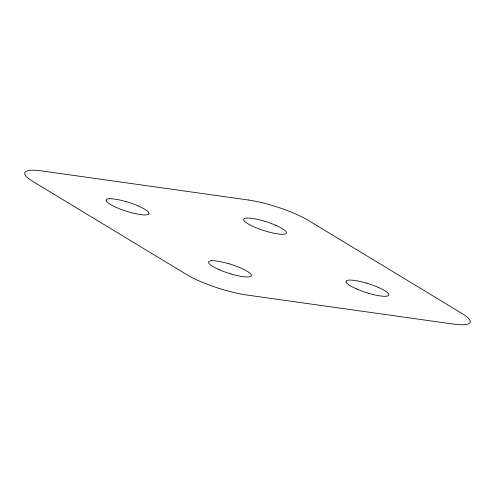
<?xml version="1.0" encoding="UTF-8"?>
<svg xmlns="http://www.w3.org/2000/svg" width="495" height="495" viewBox="0 0 495 495"><rect width="100%" height="100%" fill="white"/><g stroke="black" fill="none" stroke-linecap="round" stroke-linejoin="round"><path stroke-width="0.74" d="M230.948 273.914A22.362 4.535 17.8 0 0 242.748 276.587A22.362 4.535 17.8 0 0 248.428 276.922A22.523 4.566 17.8 0 0 251.355 275.177A22.362 4.535 17.8 0 0 247.123 271.272A22.362 4.535 17.8 0 0 240.799 268.049A22.523 4.566 17.8 0 0 228.944 263.761M230.887 273.908A22.523 4.566 17.8 0 1 219.025 269.62M219.093 269.627A22.362 4.535 17.8 0 1 212.763 266.421A22.362 4.535 17.8 0 1 208.537 262.499A22.523 4.566 17.8 0 1 211.464 260.754M228.919 263.792A22.362 4.535 17.8 0 0 217.126 261.119A22.362 4.535 17.8 0 0 211.452 260.766M368.515 293.269A22.362 4.535 17.8 0 0 385.939 296.27A22.523 4.566 17.8 0 0 388.86 294.525A22.362 4.535 17.8 0 0 378.341 287.434M368.391 293.25A22.523 4.566 17.8 0 1 356.536 288.962M366.405 283.078A22.523 4.566 17.8 0 1 378.26 287.366M356.598 288.975A22.362 4.535 17.8 0 1 346.085 281.872M366.424 283.14A22.362 4.535 17.8 0 0 354.63 280.461A22.362 4.535 17.8 0 0 348.969 280.096A22.523 4.566 17.8 0 0 346.048 281.841M138.377 206.062A22.362 4.535 17.8 0 1 148.89 213.159M106.091 200.45A22.523 4.566 17.8 0 1 109.011 198.705M126.565 201.725A22.523 4.566 17.8 0 1 138.421 206.007M106.177 200.506A22.362 4.535 17.8 0 0 116.69 207.609A22.523 4.566 17.8 0 0 128.552 211.891A22.362 4.535 17.8 0 0 140.345 214.57A22.362 4.535 17.8 0 0 146.031 214.904A22.523 4.566 17.8 0 0 148.952 213.159M109.092 198.773A22.362 4.535 17.8 0 1 126.522 201.774M275.888 225.404A22.362 4.535 17.8 0 1 282.218 228.61A22.362 4.535 17.8 0 1 286.457 232.514A22.523 4.566 17.8 0 1 283.536 234.246A22.362 4.535 17.8 0 1 277.856 233.912A22.362 4.535 17.8 0 1 266.056 231.239A22.523 4.566 17.8 0 1 254.201 226.951A22.362 4.535 17.8 0 1 247.871 223.746A22.374 4.535 17.8 0 1 243.645 219.823A22.529 4.566 17.8 0 1 246.572 218.078A22.374 4.535 17.8 0 1 252.246 218.425A22.355 4.535 17.8 0 1 264.052 221.086M264.126 221.098A22.529 4.566 17.8 0 1 275.987 225.386M248.23 199.986L41.97 170.967A44.723 9.071 17.8 0 0 30.597 170.305A45.051 9.139 17.8 0 0 24.75 173.794A44.723 9.071 17.8 0 0 33.19 181.64L186.794 274.669A44.723 9.071 17.8 0 0 199.46 281.086A45.057 9.139 17.8 0 0 223.177 289.662A44.723 9.071 17.8 0 0 246.77 295.014L453.036 324.033A44.723 9.071 17.8 0 0 464.403 324.695A45.057 9.139 17.8 0 0 470.25 321.206A44.723 9.071 17.8 0 0 461.81 313.36L308.206 220.331A44.723 9.071 17.8 0 0 295.54 213.914A45.051 9.139 17.8 0 0 271.823 205.338A44.723 9.071 17.8 0 0 248.236 199.986"/></g></svg>
